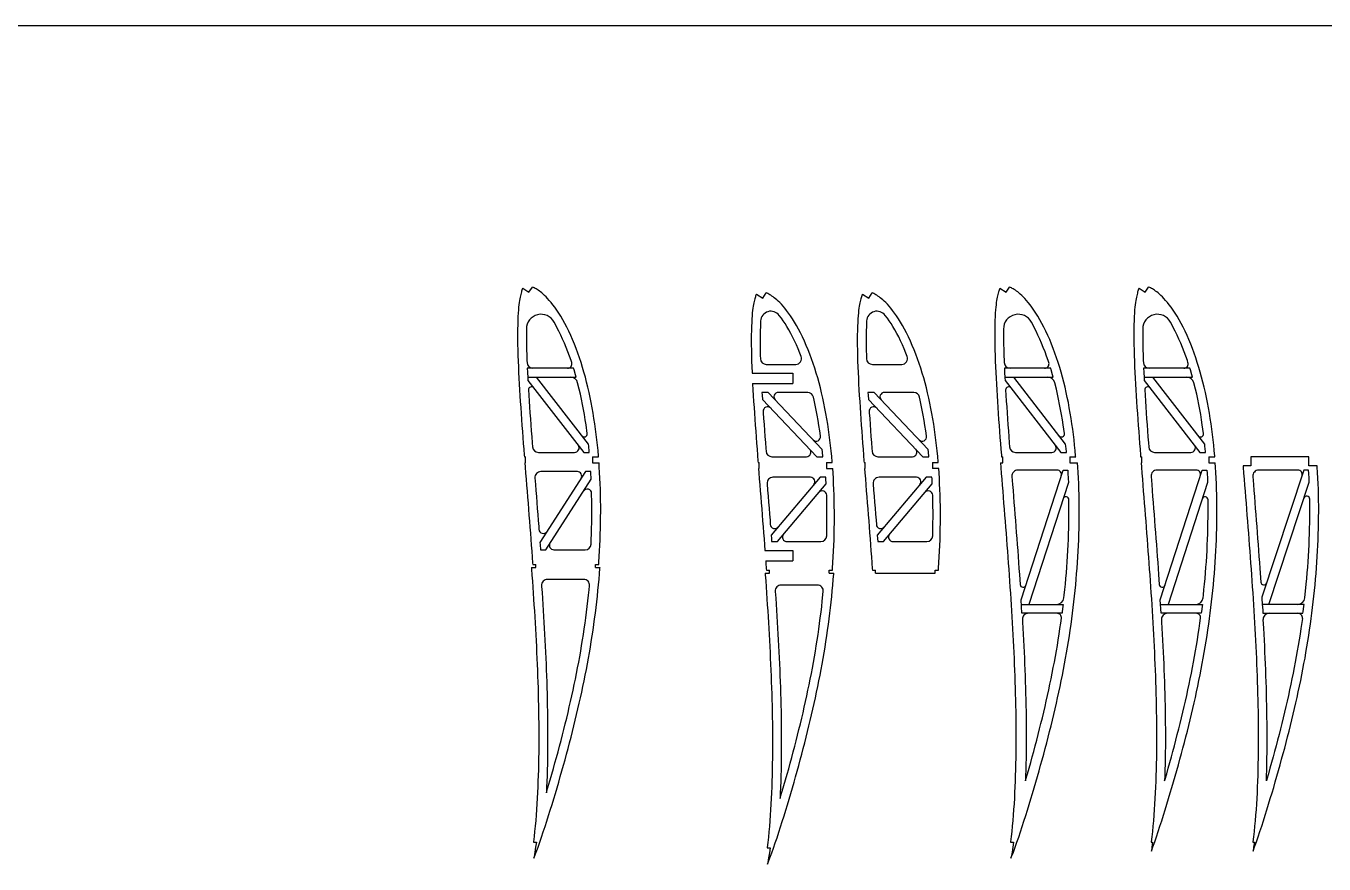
# Model space of a CAD drawing. Header units: millimetres. Extents: x 387 to 11444, y 601 to 6721.
# Drawn here: x 2840 to 3720, y 6153 to 6721 of the extents above; entities that cross this region are included whole.
import ezdxf

# ---------------------------------------------------------------- set-up
doc = ezdxf.new("R2010")
doc.units = ezdxf.units.MM
doc.layers.add('1', color=115, linetype='Continuous', plot=False)
for name, color, linetype in [('2mm轻木', 150, 'Continuous'), ('2mm轻木层板', 2, 'Continuous'), ('3mm轻木', 1, 'Continuous')]:
    doc.layers.add(name, color=color, linetype=linetype)

msp = doc.modelspace()

# ---------------------------------------------------------------- linework, layer by layer
at = {"layer": '1'}
msp.add_line((5017.005, 6720.648), (386.503, 6720.648), dxfattribs=at)
at = {"layer": '2mm轻木'}
for p, q in [((3177.052, 6542.899), (3181.22, 6540.191)), ((3181.22, 6540.191), (3183.53, 6543.748)), ((3335.407, 6539.01), (3339.576, 6536.303)), ((3339.576, 6536.303), (3341.886, 6539.859)), ((3500.356, 6542.899), (3504.525, 6540.191)), ((3504.525, 6540.191), (3506.834, 6543.748)), ((3594.645, 6542.899), (3598.814, 6540.191)), ((3598.814, 6540.191), (3601.123, 6543.748)), ((3332.416, 6485.336), (3359.995, 6485.336)), ((3332.757, 6478.336), (3359.995, 6478.336)), ((3178.089, 6428.725), (3178.902, 6428.725)), ((3178.402, 6424.725), (3178.902, 6424.725)), ((3178.902, 6424.725), (3178.902, 6428.725)), ((3224.377, 6428.725), (3228.377, 6428.725)), ((3224.377, 6428.725), (3224.377, 6424.725)), ((3224.377, 6424.725), (3228.684, 6424.725)), ((3336.444, 6424.836), (3337.258, 6424.836)), ((3337.258, 6420.836), (3337.258, 6424.836)), ((3382.733, 6424.836), (3386.733, 6424.836)), ((3382.733, 6424.836), (3382.733, 6420.836)), ((3500.704, 6424.725), (3502.207, 6424.725)), ((3501.393, 6428.725), (3502.207, 6428.725)), ((3502.207, 6424.725), (3502.207, 6428.725)), ((3547.682, 6428.725), (3551.682, 6428.725)), ((3547.682, 6428.725), (3547.682, 6424.725)), ((3547.682, 6424.725), (3552.991, 6424.725)), ((3595.682, 6428.725), (3596.495, 6428.725)), ((3595.995, 6424.725), (3596.495, 6424.725)), ((3596.495, 6424.725), (3596.495, 6428.725)), ((3641.97, 6428.725), (3645.97, 6428.725)), ((3641.97, 6428.725), (3641.97, 6424.725)), ((3641.97, 6424.725), (3646.278, 6424.725)), ((3709.562, 6428.725), (3670.43, 6428.725)), ((3337.258, 6420.836), (3336.758, 6420.836)), ((3382.733, 6420.836), (3387.04, 6420.836)), ((3671.683, 6415.413), (3672.106, 6410.001)), ((3702.213, 6419.725), (3675.671, 6419.725)), ((3706.37, 6419.725), (3677.816, 6333.712)), ((3709.531, 6419.725), (3706.37, 6419.725)), ((3709.655, 6417.689), (3709.531, 6419.725)), ((3709.844, 6414.001), (3709.655, 6417.689)), ((3709.951, 6411.468), (3709.844, 6414.001)), ((3672.106, 6410.001), (3672.43, 6405.959)), ((3672.43, 6405.959), (3672.754, 6401.893)), ((3682.482, 6328.725), (3709.951, 6411.468)), ((3672.754, 6401.893), (3673.074, 6397.827)), ((3673.074, 6397.827), (3673.394, 6393.753)), ((3710.332, 6395.38), (3710.287, 6400.127)), ((3710.34, 6391.624), (3710.332, 6395.38)), ((3673.394, 6393.753), (3673.718, 6389.681)), ((3673.718, 6389.681), (3674.035, 6385.607)), ((3710.269, 6384.118), (3710.32, 6387.875)), ((3710.32, 6387.875), (3710.34, 6391.624)), ((3674.035, 6385.607), (3674.351, 6381.539)), ((3674.351, 6381.539), (3674.667, 6377.469)), ((3674.667, 6377.469), (3674.976, 6373.402)), ((3710.087, 6376.577), (3710.19, 6380.345)), ((3710.19, 6380.345), (3710.269, 6384.118)), ((3674.976, 6373.402), (3675.288, 6369.343)), ((3675.288, 6369.343), (3675.592, 6365.289)), ((3709.606, 6365.25), (3709.787, 6369.03)), ((3709.787, 6369.03), (3709.953, 6372.819)), ((3709.953, 6372.819), (3710.087, 6376.577)), ((3341.107, 6365.336), (3359.995, 6365.336)), ((3675.592, 6365.289), (3675.893, 6361.248)), ((3675.893, 6361.248), (3676.189, 6357.201)), ((3709.148, 6357.695), (3709.389, 6361.48)), ((3709.389, 6361.48), (3709.606, 6365.25)), ((3182.895, 6353.725), (3185.895, 6353.725)), ((3183.753, 6355.725), (3185.895, 6355.725)), ((3185.895, 6353.725), (3185.895, 6355.725)), ((3226.356, 6355.725), (3228.495, 6355.725)), ((3226.356, 6353.725), (3226.356, 6355.725)), ((3226.356, 6353.725), (3229.356, 6353.725)), ((3341.631, 6358.336), (3359.995, 6358.336)), ((3342.108, 6351.836), (3344.25, 6351.836)), ((3344.25, 6349.836), (3344.25, 6351.836)), ((3384.711, 6351.836), (3386.851, 6351.836)), ((3384.711, 6349.836), (3384.711, 6351.836)), ((3676.189, 6357.201), (3676.482, 6353.15)), ((3676.482, 6353.15), (3677.133, 6343.871)), ((3708.587, 6350.125), (3708.879, 6353.914)), ((3708.879, 6353.914), (3709.148, 6357.695)), ((3341.25, 6349.836), (3344.25, 6349.836)), ((3384.711, 6349.836), (3387.711, 6349.836)), ((3707.017, 6333.241), (3707.923, 6342.556)), ((3707.923, 6342.556), (3708.267, 6346.34)), ((3708.267, 6346.34), (3708.587, 6350.125)), ((3677.816, 6333.712), (3677.873, 6332.848)), ((3677.873, 6332.848), (3678.134, 6328.791)), ((3678.134, 6328.791), (3678.387, 6324.742)), ((3706.443, 6328.725), (3678.138, 6328.725)), ((3678.387, 6324.742), (3678.509, 6322.725)), ((3705.821, 6323.663), (3706.291, 6327.436)), ((3706.291, 6327.436), (3706.443, 6328.725)), ((3678.509, 6322.725), (3705.697, 6322.725)), ((3705.697, 6322.725), (3705.821, 6323.663)), ((3184.212, 6167.725), (3186.23, 6167.725)), ((3507.516, 6167.725), (3509.534, 6167.725)), ((3602.814, 6167.725), (3603.823, 6167.725)), ((3671.749, 6167.725), (3672.757, 6167.725)), ((3342.567, 6163.836), (3344.585, 6163.836))]:
    msp.add_line(p, q, dxfattribs=at)
at = {"layer": '2mm轻木', "linetype": 'Continuous'}
for p, q in [((3670.43, 6422.725), (3665.084, 6422.725)), ((3670.43, 6428.725), (3670.43, 6422.725)), ((3709.562, 6422.725), (3709.562, 6428.725)), ((3715.351, 6422.725), (3709.562, 6422.725))]:
    msp.add_line(p, q, dxfattribs=at)
for points in [[(3177.052, 6542.899), (3176.919, 6542.687), (3176.677, 6542.214), (3176.458, 6541.682), (3176.256, 6541.08), (3176.062, 6540.405), (3175.872, 6539.648), (3175.674, 6538.81), (3175.464, 6537.898), (3175.248, 6536.903), (3175.035, 6535.802), (3174.81, 6534.595), (3174.598, 6533.261), (3174.401, 6531.768), (3174.215, 6530.097), (3174.049, 6528.217), (3173.898, 6526.105), (3173.767, 6523.735), (3173.652, 6521.108), (3173.564, 6518.236), (3173.504, 6515.144), (3173.484, 6511.863), (3173.496, 6508.426), (3173.548, 6504.863), (3173.628, 6501.182), (3173.74, 6497.441), (3173.876, 6493.627), (3174.035, 6489.768), (3174.215, 6485.877), (3174.415, 6481.961), (3174.627, 6478.017), (3174.859, 6474.065), (3175.102, 6470.087), (3175.358, 6466.102), (3175.626, 6462.088), (3175.902, 6458.066), (3176.186, 6454.036), (3176.478, 6449.997), (3176.774, 6445.955), (3177.078, 6441.912), (3177.385, 6437.865), (3177.693, 6433.821), (3178.005, 6429.783), (3178.089, 6428.725)], [(3228.377, 6428.725), (3228.34, 6429.202), (3228.013, 6432.908), (3227.65, 6436.585), (3227.247, 6440.263), (3226.812, 6443.921), (3226.341, 6447.555), (3225.831, 6451.176), (3225.285, 6454.772), (3224.695, 6458.349), (3224.069, 6461.905), (3223.399, 6465.437), (3222.69, 6468.948), (3221.936, 6472.423), (3221.144, 6475.869), (3220.303, 6479.283), (3219.419, 6482.673), (3218.49, 6486.027), (3217.523, 6489.336), (3216.508, 6492.6), (3215.445, 6495.82), (3214.347, 6498.992), (3213.202, 6502.093), (3212.013, 6505.135), (3210.78, 6508.113), (3209.512, 6511.01), (3208.214, 6513.818), (3206.884, 6516.521), (3205.531, 6519.115), (3204.16, 6521.593), (3202.785, 6523.93), (3201.411, 6526.123), (3200.059, 6528.168), (3198.732, 6530.043), (3197.442, 6531.76), (3196.197, 6533.316), (3195.008, 6534.714), (3193.877, 6535.966), (3192.803, 6537.08), (3191.788, 6538.071), (3190.829, 6538.956), (3189.93, 6539.738), (3189.076, 6540.425), (3188.268, 6541.039), (3187.509, 6541.578), (3186.787, 6542.05), (3186.096, 6542.469), (3185.441, 6542.837), (3184.814, 6543.162), (3184.218, 6543.448), (3183.644, 6543.701), (3183.53, 6543.748)], [(3335.407, 6539.01), (3335.275, 6538.799), (3335.033, 6538.325), (3334.813, 6537.794), (3334.611, 6537.191), (3334.418, 6536.517), (3334.227, 6535.76), (3334.03, 6534.921), (3333.82, 6534.01), (3333.603, 6533.015), (3333.39, 6531.914), (3333.165, 6530.706), (3332.954, 6529.372), (3332.757, 6527.88), (3332.571, 6526.209), (3332.405, 6524.329), (3332.254, 6522.217), (3332.123, 6519.847), (3332.007, 6517.219), (3331.92, 6514.347), (3331.86, 6511.256), (3331.84, 6507.975), (3331.852, 6504.537), (3331.904, 6500.974), (3331.984, 6497.294), (3332.095, 6493.553), (3332.231, 6489.739), (3332.391, 6485.88), (3332.416, 6485.336)], [(3386.733, 6424.836), (3386.695, 6425.313), (3386.368, 6429.019), (3386.005, 6432.697), (3385.602, 6436.375), (3385.167, 6440.033), (3384.697, 6443.666), (3384.186, 6447.287), (3383.64, 6450.884), (3383.05, 6454.46), (3382.424, 6458.016), (3381.754, 6461.548), (3381.045, 6465.059), (3380.292, 6468.534), (3379.499, 6471.981), (3378.658, 6475.395), (3377.774, 6478.785), (3376.846, 6482.139), (3375.878, 6485.447), (3374.864, 6488.711), (3373.801, 6491.932), (3372.702, 6495.103), (3371.557, 6498.205), (3370.368, 6501.247), (3369.136, 6504.225), (3367.868, 6507.122), (3366.569, 6509.93), (3365.24, 6512.632), (3363.887, 6515.227), (3362.515, 6517.705), (3361.141, 6520.041), (3359.767, 6522.235), (3358.414, 6524.28), (3357.088, 6526.155), (3355.798, 6527.871), (3354.552, 6529.428), (3353.364, 6530.825), (3352.233, 6532.078), (3351.158, 6533.191), (3350.143, 6534.183), (3349.184, 6535.067), (3348.286, 6535.849), (3347.432, 6536.536), (3346.624, 6537.15), (3345.864, 6537.69), (3345.143, 6538.162), (3344.452, 6538.58), (3343.797, 6538.948), (3343.169, 6539.274), (3342.574, 6539.56), (3342, 6539.812), (3341.886, 6539.859)], [(3500.356, 6542.899), (3500.223, 6542.687), (3499.982, 6542.214), (3499.762, 6541.682), (3499.56, 6541.08), (3499.367, 6540.405), (3499.176, 6539.648), (3498.979, 6538.81), (3498.769, 6537.898), (3498.552, 6536.903), (3498.339, 6535.802), (3498.114, 6534.595), (3497.902, 6533.261), (3497.705, 6531.768), (3497.52, 6530.097), (3497.354, 6528.217), (3497.203, 6526.105), (3497.072, 6523.735), (3496.956, 6521.108), (3496.868, 6518.236), (3496.809, 6515.144), (3496.789, 6511.863), (3496.801, 6508.426), (3496.853, 6504.863), (3496.932, 6501.182), (3497.044, 6497.441), (3497.18, 6493.627), (3497.34, 6489.768), (3497.52, 6485.877), (3497.719, 6481.961), (3497.931, 6478.017), (3498.163, 6474.065), (3498.407, 6470.087), (3498.663, 6466.102), (3498.93, 6462.088), (3499.206, 6458.066), (3499.49, 6454.036), (3499.782, 6449.997), (3500.078, 6445.955), (3500.382, 6441.912), (3500.69, 6437.865), (3500.998, 6433.821), (3501.31, 6429.783), (3501.393, 6428.725)], [(3551.682, 6428.725), (3551.644, 6429.202), (3551.317, 6432.908), (3550.954, 6436.585), (3550.551, 6440.263), (3550.116, 6443.921), (3549.646, 6447.555), (3549.135, 6451.176), (3548.589, 6454.772), (3547.999, 6458.349), (3547.373, 6461.905), (3546.703, 6465.437), (3545.994, 6468.948), (3545.241, 6472.423), (3544.448, 6475.869), (3543.607, 6479.283), (3542.723, 6482.673), (3541.795, 6486.027), (3540.827, 6489.336), (3539.812, 6492.6), (3538.749, 6495.82), (3537.651, 6498.992), (3536.506, 6502.093), (3535.317, 6505.135), (3534.085, 6508.113), (3532.817, 6511.01), (3531.518, 6513.818), (3530.189, 6516.521), (3528.836, 6519.115), (3527.464, 6521.593), (3526.09, 6523.93), (3524.716, 6526.123), (3523.363, 6528.168), (3522.037, 6530.043), (3520.746, 6531.76), (3519.501, 6533.316), (3518.313, 6534.714), (3517.182, 6535.966), (3516.107, 6537.08), (3515.092, 6538.071), (3514.133, 6538.956), (3513.235, 6539.738), (3512.381, 6540.425), (3511.572, 6541.039), (3510.813, 6541.578), (3510.092, 6542.05), (3509.401, 6542.469), (3508.746, 6542.837), (3508.118, 6543.162), (3507.523, 6543.448), (3506.949, 6543.701), (3506.834, 6543.748)], [(3594.645, 6542.899), (3594.512, 6542.687), (3594.27, 6542.214), (3594.051, 6541.682), (3593.849, 6541.08), (3593.655, 6540.405), (3593.465, 6539.648), (3593.267, 6538.81), (3593.057, 6537.898), (3592.841, 6536.903), (3592.628, 6535.802), (3592.403, 6534.595), (3592.191, 6533.261), (3591.994, 6531.768), (3591.809, 6530.097), (3591.642, 6528.217), (3591.492, 6526.105), (3591.36, 6523.735), (3591.245, 6521.108), (3591.157, 6518.236), (3591.097, 6515.144), (3591.078, 6511.863), (3591.089, 6508.426), (3591.141, 6504.863), (3591.221, 6501.182), (3591.333, 6497.441), (3591.469, 6493.627), (3591.629, 6489.768), (3591.808, 6485.877), (3592.008, 6481.961), (3592.22, 6478.017), (3592.452, 6474.065), (3592.696, 6470.087), (3592.951, 6466.102), (3593.219, 6462.088), (3593.495, 6458.066), (3593.779, 6454.036), (3594.071, 6449.997), (3594.367, 6445.955), (3594.671, 6441.912), (3594.979, 6437.865), (3595.287, 6433.821), (3595.598, 6429.783), (3595.682, 6428.725)], [(3645.97, 6428.725), (3645.933, 6429.202), (3645.606, 6432.908), (3645.243, 6436.585), (3644.84, 6440.263), (3644.405, 6443.921), (3643.935, 6447.555), (3643.424, 6451.176), (3642.878, 6454.772), (3642.288, 6458.349), (3641.662, 6461.905), (3640.992, 6465.437), (3640.283, 6468.948), (3639.53, 6472.423), (3638.737, 6475.869), (3637.896, 6479.283), (3637.012, 6482.673), (3636.084, 6486.027), (3635.116, 6489.336), (3634.101, 6492.6), (3633.038, 6495.82), (3631.94, 6498.992), (3630.795, 6502.093), (3629.606, 6505.135), (3628.373, 6508.113), (3627.106, 6511.01), (3625.807, 6513.818), (3624.477, 6516.521), (3623.125, 6519.115), (3621.753, 6521.593), (3620.379, 6523.93), (3619.005, 6526.123), (3617.652, 6528.168), (3616.325, 6530.043), (3615.035, 6531.76), (3613.79, 6533.316), (3612.601, 6534.714), (3611.47, 6535.966), (3610.396, 6537.08), (3609.381, 6538.071), (3608.422, 6538.956), (3607.524, 6539.738), (3606.67, 6540.425), (3605.861, 6541.039), (3605.102, 6541.578), (3604.381, 6542.05), (3603.69, 6542.469), (3603.035, 6542.837), (3602.407, 6543.162), (3601.811, 6543.448), (3601.237, 6543.701), (3601.123, 6543.748)], [(3359.995, 6485.336), (3359.995, 6478.336)], [(3332.757, 6478.336), (3332.77, 6478.073), (3332.982, 6474.128), (3333.214, 6470.176), (3333.458, 6466.199), (3333.714, 6462.214), (3333.982, 6458.2), (3334.257, 6454.178), (3334.541, 6450.147), (3334.833, 6446.108), (3335.129, 6442.066), (3335.433, 6438.023), (3335.741, 6433.976), (3336.049, 6429.933), (3336.361, 6425.894), (3336.444, 6424.836)], [(3178.402, 6424.725), (3178.637, 6421.666), (3178.957, 6417.616), (3179.281, 6413.572), (3179.597, 6409.528), (3179.921, 6405.48), (3180.245, 6401.416), (3180.565, 6397.355), (3180.885, 6393.283), (3181.209, 6389.211), (3181.525, 6385.142), (3181.841, 6381.074), (3182.157, 6377.009), (3182.465, 6372.948), (3182.777, 6368.888), (3183.082, 6364.84), (3183.382, 6360.803), (3183.678, 6356.765), (3183.753, 6355.725)], [(3228.495, 6355.725), (3228.607, 6357.292), (3228.85, 6361.117), (3229.07, 6364.933), (3229.253, 6368.755), (3229.421, 6372.58), (3229.557, 6376.388), (3229.661, 6380.201), (3229.74, 6384.014), (3229.792, 6387.818), (3229.812, 6391.614), (3229.804, 6395.415), (3229.768, 6399.199), (3229.701, 6402.983), (3229.601, 6406.754), (3229.469, 6410.522), (3229.309, 6414.282), (3229.118, 6418.025), (3228.89, 6421.764), (3228.684, 6424.725)], [(3500.704, 6424.725), (3500.945, 6421.589), (3501.265, 6417.537), (3501.589, 6413.493), (3501.905, 6409.449), (3502.229, 6405.401), (3502.553, 6401.337), (3502.873, 6397.277), (3503.193, 6393.205), (3503.517, 6389.133), (3503.833, 6385.065), (3504.149, 6380.997), (3504.465, 6376.933), (3504.773, 6372.873), (3505.085, 6368.813), (3505.389, 6364.765), (3505.689, 6360.729), (3505.985, 6356.693), (3506.277, 6352.653), (3506.561, 6348.601), (3506.845, 6344.545), (3507.125, 6340.489), (3507.397, 6336.441), (3507.665, 6332.393), (3507.925, 6328.349), (3508.177, 6324.313), (3508.421, 6320.277), (3508.657, 6316.245), (3508.885, 6312.221), (3509.105, 6308.193), (3509.317, 6304.165), (3509.521, 6300.141), (3509.717, 6296.121), (3509.901, 6292.113), (3510.073, 6288.101), (3510.237, 6284.093), (3510.389, 6280.097), (3510.521, 6276.105), (3510.649, 6272.105), (3510.765, 6268.117), (3510.865, 6264.133), (3510.949, 6260.149), (3511.025, 6256.173), (3511.085, 6252.205), (3511.129, 6248.237), (3511.157, 6244.273), (3511.173, 6240.317), (3511.169, 6236.373), (3511.149, 6232.429), (3511.113, 6228.493), (3511.057, 6224.569), (3510.985, 6220.645), (3510.893, 6216.737), (3510.781, 6212.837), (3510.645, 6208.949), (3510.489, 6205.069), (3510.317, 6201.209), (3510.117, 6197.365), (3509.893, 6193.549), (3509.641, 6189.753), (3509.365, 6185.981), (3509.069, 6182.253), (3508.737, 6178.581), (3508.373, 6174.961), (3507.977, 6171.409), (3507.545, 6167.933), (3507.516, 6167.725)], [(3507.815, 6156.723), (3508.273, 6157.857), (3509.473, 6160.961), (3510.665, 6164.205), (3511.861, 6167.561), (3513.049, 6171.025), (3514.245, 6174.589), (3515.437, 6178.221), (3516.629, 6181.905), (3517.813, 6185.621), (3518.985, 6189.369), (3520.149, 6193.133), (3521.305, 6196.917), (3522.445, 6200.701), (3523.569, 6204.493), (3524.681, 6208.285), (3525.777, 6212.089), (3526.861, 6215.901), (3527.929, 6219.713), (3528.985, 6223.533), (3530.025, 6227.353), (3531.049, 6231.173), (3532.057, 6234.993), (3533.045, 6238.809), (3534.017, 6242.629), (3534.969, 6246.449), (3535.901, 6250.261), (3536.817, 6254.085), (3537.713, 6257.909), (3538.593, 6261.725), (3539.449, 6265.545), (3540.285, 6269.365), (3541.101, 6273.177), (3541.889, 6276.985), (3542.657, 6280.801), (3543.405, 6284.613), (3544.129, 6288.421), (3544.825, 6292.229), (3545.501, 6296.041), (3546.149, 6299.857), (3546.777, 6303.677), (3547.381, 6307.489), (3547.957, 6311.305), (3548.509, 6315.125), (3549.037, 6318.949), (3549.541, 6322.773), (3550.017, 6326.593), (3550.469, 6330.417), (3550.897, 6334.249), (3551.297, 6338.073), (3551.669, 6341.901), (3552.017, 6345.729), (3552.341, 6349.561), (3552.637, 6353.397), (3552.909, 6357.225), (3553.153, 6361.057), (3553.373, 6364.881), (3553.557, 6368.709), (3553.725, 6372.541), (3553.861, 6376.357), (3553.965, 6380.177), (3554.045, 6383.997), (3554.097, 6387.809), (3554.117, 6391.613), (3554.109, 6395.421), (3554.073, 6399.213), (3554.005, 6403.005), (3553.905, 6406.785), (3553.773, 6410.561), (3553.613, 6414.329), (3553.421, 6418.081), (3553.193, 6421.829), (3552.991, 6424.725)], [(3595.995, 6424.725), (3596.23, 6421.666), (3596.55, 6417.616), (3596.874, 6413.572), (3597.19, 6409.528), (3597.514, 6405.48), (3597.838, 6401.416), (3598.158, 6397.355), (3598.478, 6393.283), (3598.802, 6389.211), (3599.119, 6385.142), (3599.435, 6381.074), (3599.751, 6377.009), (3600.059, 6372.948), (3600.371, 6368.888), (3600.675, 6364.84), (3600.975, 6360.803), (3601.271, 6356.765), (3601.563, 6352.724), (3601.847, 6348.671), (3602.131, 6344.615), (3602.411, 6340.557), (3602.683, 6336.508), (3602.951, 6332.458), (3603.212, 6328.412), (3603.464, 6324.374), (3603.708, 6320.336), (3603.944, 6316.302), (3604.172, 6312.276), (3604.392, 6308.246), (3604.604, 6304.216), (3604.808, 6300.19), (3605.004, 6296.168), (3605.189, 6292.157), (3605.361, 6288.143), (3605.525, 6284.132), (3605.677, 6280.132), (3605.809, 6276.137), (3605.937, 6272.135), (3606.053, 6268.144), (3606.153, 6264.156), (3606.237, 6260.169), (3606.313, 6256.19), (3606.373, 6252.218), (3606.417, 6248.246), (3606.445, 6244.278), (3606.462, 6240.318), (3606.458, 6236.37), (3606.437, 6232.422), (3606.401, 6228.481), (3606.345, 6224.552), (3606.273, 6220.624), (3606.181, 6216.711), (3606.069, 6212.805), (3605.933, 6208.911), (3605.777, 6205.026), (3605.604, 6201.16), (3605.404, 6197.309), (3605.18, 6193.486), (3604.927, 6189.683), (3604.651, 6185.905), (3604.354, 6182.168), (3604.021, 6178.486), (3603.656, 6174.855), (3603.259, 6171.292), (3602.825, 6167.803), (3602.814, 6167.725)], [(3602.945, 6161.638), (3604.013, 6164.545), (3605.206, 6167.891), (3606.391, 6171.346), (3607.584, 6174.904), (3608.775, 6178.531), (3609.965, 6182.21), (3611.148, 6185.922), (3612.319, 6189.666), (3613.482, 6193.427), (3614.637, 6197.207), (3615.775, 6200.987), (3616.898, 6204.776), (3618.009, 6208.564), (3619.104, 6212.364), (3620.187, 6216.172), (3621.254, 6219.981), (3622.309, 6223.797), (3623.348, 6227.614), (3624.371, 6231.43), (3625.378, 6235.246), (3626.365, 6239.057), (3627.336, 6242.873), (3628.287, 6246.688), (3629.218, 6250.496), (3630.132, 6254.315), (3631.027, 6258.135), (3631.906, 6261.946), (3632.761, 6265.761), (3633.596, 6269.576), (3634.411, 6273.383), (3635.198, 6277.185), (3635.965, 6280.996), (3636.712, 6284.802), (3637.434, 6288.604), (3638.129, 6292.406), (3638.804, 6296.212), (3639.451, 6300.022), (3640.078, 6303.836), (3640.681, 6307.642), (3641.256, 6311.451), (3641.807, 6315.265), (3642.334, 6319.082), (3642.838, 6322.9), (3643.313, 6326.713), (3643.764, 6330.531), (3644.191, 6334.356), (3644.591, 6338.173), (3644.962, 6341.994), (3645.309, 6345.816), (3645.633, 6349.641), (3645.928, 6353.471), (3646.2, 6357.292), (3646.443, 6361.117), (3646.663, 6364.933), (3646.847, 6368.755), (3647.014, 6372.58), (3647.15, 6376.388), (3647.254, 6380.201), (3647.334, 6384.014), (3647.386, 6387.818), (3647.406, 6391.614), (3647.398, 6395.415), (3647.362, 6399.199), (3647.294, 6402.983), (3647.194, 6406.754), (3647.062, 6410.522), (3646.903, 6414.282), (3646.711, 6418.025), (3646.484, 6421.764), (3646.278, 6424.725)], [(3665.084, 6422.725), (3665.165, 6421.666), (3665.485, 6417.616), (3665.809, 6413.572), (3666.125, 6409.528), (3666.449, 6405.48), (3666.773, 6401.416), (3667.093, 6397.355), (3667.413, 6393.283), (3667.737, 6389.211), (3668.053, 6385.142), (3668.369, 6381.074), (3668.685, 6377.009), (3668.993, 6372.948), (3669.305, 6368.888), (3669.609, 6364.84), (3669.909, 6360.803), (3670.205, 6356.765), (3670.497, 6352.724), (3670.781, 6348.671), (3671.065, 6344.615), (3671.346, 6340.557), (3671.618, 6336.508), (3671.886, 6332.458), (3672.146, 6328.412), (3672.398, 6324.374), (3672.642, 6320.336), (3672.878, 6316.302), (3673.106, 6312.276), (3673.326, 6308.246), (3673.539, 6304.216), (3673.743, 6300.19), (3673.939, 6296.168), (3674.123, 6292.157), (3674.295, 6288.143), (3674.459, 6284.132), (3674.611, 6280.132), (3674.743, 6276.137), (3674.871, 6272.135), (3674.988, 6268.144), (3675.088, 6264.156), (3675.172, 6260.169), (3675.248, 6256.19), (3675.308, 6252.218), (3675.352, 6248.246), (3675.38, 6244.278), (3675.396, 6240.318), (3675.392, 6236.37), (3675.372, 6232.422), (3675.336, 6228.481), (3675.28, 6224.552), (3675.208, 6220.624), (3675.116, 6216.711), (3675.003, 6212.805), (3674.867, 6208.911), (3674.711, 6205.026), (3674.539, 6201.16), (3674.338, 6197.309), (3674.114, 6193.486), (3673.862, 6189.683), (3673.585, 6185.905), (3673.288, 6182.168), (3672.955, 6178.486), (3672.59, 6174.855), (3672.193, 6171.292), (3671.759, 6167.803), (3671.749, 6167.725)], [(3671.879, 6161.638), (3672.948, 6164.545), (3674.14, 6167.891), (3675.325, 6171.346), (3676.519, 6174.904), (3677.709, 6178.531), (3678.9, 6182.21), (3680.082, 6185.922), (3681.253, 6189.666), (3682.416, 6193.427), (3683.571, 6197.207), (3684.71, 6200.987), (3685.833, 6204.776), (3686.944, 6208.564), (3688.039, 6212.364), (3689.122, 6216.172), (3690.189, 6219.981), (3691.244, 6223.797), (3692.283, 6227.614), (3693.306, 6231.43), (3694.312, 6235.246), (3695.299, 6239.057), (3696.27, 6242.873), (3697.221, 6246.688), (3698.152, 6250.496), (3699.067, 6254.315), (3699.962, 6258.135), (3700.841, 6261.946), (3701.696, 6265.761), (3702.531, 6269.576), (3703.345, 6273.383), (3704.132, 6277.185), (3704.899, 6280.996), (3705.646, 6284.802), (3706.369, 6288.604), (3707.064, 6292.406), (3707.739, 6296.212), (3708.386, 6300.022), (3709.013, 6303.836), (3709.616, 6307.642), (3710.191, 6311.451), (3710.742, 6315.265), (3711.269, 6319.082), (3711.772, 6322.9), (3712.247, 6326.713), (3712.698, 6330.531), (3713.126, 6334.356), (3713.525, 6338.173), (3713.896, 6341.994), (3714.244, 6345.816), (3714.567, 6349.641), (3714.863, 6353.471), (3715.134, 6357.292), (3715.378, 6361.117), (3715.597, 6364.933), (3715.781, 6368.755), (3715.949, 6372.58), (3716.084, 6376.388), (3716.188, 6380.201), (3716.268, 6384.014), (3716.32, 6387.818), (3716.34, 6391.614), (3716.332, 6395.415), (3716.296, 6399.199), (3716.228, 6402.983), (3716.128, 6406.754), (3715.997, 6410.522), (3715.837, 6414.282), (3715.645, 6418.025), (3715.418, 6421.764), (3715.351, 6422.725)], [(3336.758, 6420.836), (3336.993, 6417.778), (3337.313, 6413.728), (3337.637, 6409.683), (3337.953, 6405.639), (3338.277, 6401.592), (3338.601, 6397.528), (3338.921, 6393.467), (3339.241, 6389.395), (3339.565, 6385.323), (3339.881, 6381.254), (3340.197, 6377.186), (3340.513, 6373.121), (3340.821, 6369.06), (3341.107, 6365.336)], [(3372.031, 6414.836), (3346.574, 6414.836)], [(3386.851, 6351.836), (3386.962, 6353.403), (3387.206, 6357.229), (3387.425, 6361.045), (3387.609, 6364.866), (3387.777, 6368.692), (3387.912, 6372.5), (3388.016, 6376.312), (3388.096, 6380.126), (3388.148, 6383.93), (3388.168, 6387.726), (3388.16, 6391.526), (3388.124, 6395.311), (3388.056, 6399.094), (3387.956, 6402.866), (3387.825, 6406.634), (3387.665, 6410.393), (3387.473, 6414.136), (3387.246, 6417.875), (3387.04, 6420.836)], [(3514.911, 6328.791), (3514.915, 6328.725), (3543.22, 6328.725), (3543.068, 6327.436), (3542.598, 6323.663), (3542.474, 6322.725), (3515.301, 6322.725), (3514.717, 6331.798), (3543.155, 6419.725), (3546.308, 6419.725), (3546.432, 6417.689), (3546.62, 6414.001), (3546.735, 6411.297), (3520.03, 6328.725)], [(3609.2, 6328.791), (3609.204, 6328.725), (3637.509, 6328.725), (3637.356, 6327.436), (3636.886, 6323.663), (3636.763, 6322.725), (3609.59, 6322.725), (3609.006, 6331.798), (3637.444, 6419.725), (3640.597, 6419.725), (3640.72, 6417.689), (3640.909, 6414.001), (3641.024, 6411.297), (3614.318, 6328.725)], [(3356.053, 6371.336), (3378.994, 6371.336)], [(3359.995, 6365.336), (3359.995, 6358.336)], [(3182.895, 6353.725), (3182.972, 6352.653), (3183.256, 6348.601), (3183.54, 6344.545), (3183.82, 6340.489), (3184.092, 6336.441), (3184.36, 6332.393), (3184.62, 6328.349), (3184.872, 6324.313), (3185.116, 6320.277), (3185.352, 6316.245), (3185.58, 6312.221), (3185.8, 6308.193), (3186.012, 6304.165), (3186.216, 6300.141), (3186.412, 6296.121), (3186.596, 6292.113), (3186.768, 6288.101), (3186.932, 6284.093), (3187.084, 6280.097), (3187.216, 6276.105), (3187.344, 6272.105), (3187.46, 6268.117), (3187.56, 6264.133), (3187.644, 6260.149), (3187.72, 6256.173), (3187.78, 6252.205), (3187.824, 6248.237), (3187.852, 6244.273), (3187.868, 6240.317), (3187.864, 6236.373), (3187.844, 6232.429), (3187.808, 6228.493), (3187.752, 6224.569), (3187.68, 6220.645), (3187.588, 6216.737), (3187.476, 6212.837), (3187.34, 6208.949), (3187.184, 6205.069), (3187.012, 6201.209), (3186.812, 6197.365), (3186.588, 6193.549), (3186.336, 6189.753), (3186.06, 6185.981), (3185.764, 6182.253), (3185.432, 6178.581), (3185.068, 6174.961), (3184.672, 6171.409), (3184.24, 6167.933), (3184.212, 6167.725)], [(3184.51, 6156.723), (3184.968, 6157.857), (3186.168, 6160.961), (3187.36, 6164.205), (3188.556, 6167.561), (3189.744, 6171.025), (3190.94, 6174.589), (3192.132, 6178.221), (3193.324, 6181.905), (3194.508, 6185.621), (3195.68, 6189.369), (3196.844, 6193.133), (3198, 6196.917), (3199.14, 6200.701), (3200.264, 6204.493), (3201.376, 6208.285), (3202.472, 6212.089), (3203.556, 6215.901), (3204.624, 6219.713), (3205.68, 6223.533), (3206.72, 6227.353), (3207.744, 6231.173), (3208.752, 6234.993), (3209.74, 6238.809), (3210.712, 6242.629), (3211.664, 6246.449), (3212.596, 6250.261), (3213.512, 6254.085), (3214.408, 6257.909), (3215.288, 6261.725), (3216.144, 6265.545), (3216.98, 6269.365), (3217.796, 6273.177), (3218.584, 6276.985), (3219.352, 6280.801), (3220.1, 6284.613), (3220.824, 6288.421), (3221.52, 6292.229), (3222.196, 6296.041), (3222.844, 6299.857), (3223.472, 6303.677), (3224.076, 6307.489), (3224.652, 6311.305), (3225.204, 6315.125), (3225.732, 6318.949), (3226.236, 6322.773), (3226.712, 6326.593), (3227.164, 6330.417), (3227.592, 6334.249), (3227.992, 6338.073), (3228.364, 6341.901), (3228.712, 6345.729), (3229.036, 6349.561), (3229.332, 6353.397), (3229.356, 6353.725)], [(3341.631, 6358.336), (3341.737, 6356.914), (3342.033, 6352.877), (3342.108, 6351.836)], [(3341.25, 6349.836), (3341.328, 6348.764), (3341.612, 6344.712), (3341.896, 6340.656), (3342.176, 6336.6), (3342.448, 6332.552), (3342.716, 6328.504), (3342.976, 6324.46), (3343.228, 6320.424), (3343.472, 6316.388), (3343.708, 6312.356), (3343.936, 6308.332), (3344.156, 6304.304), (3344.368, 6300.276), (3344.572, 6296.252), (3344.768, 6292.232), (3344.952, 6288.224), (3345.124, 6284.212), (3345.288, 6280.204), (3345.44, 6276.208), (3345.572, 6272.216), (3345.7, 6268.216), (3345.816, 6264.228), (3345.916, 6260.244), (3346, 6256.26), (3346.076, 6252.284), (3346.136, 6248.316), (3346.18, 6244.348), (3346.208, 6240.384), (3346.224, 6236.428), (3346.22, 6232.484), (3346.2, 6228.54), (3346.164, 6224.604), (3346.108, 6220.68), (3346.036, 6216.756), (3345.944, 6212.848), (3345.832, 6208.948), (3345.696, 6205.06), (3345.54, 6201.18), (3345.368, 6197.32), (3345.168, 6193.476), (3344.944, 6189.66), (3344.692, 6185.864), (3344.416, 6182.092), (3344.12, 6178.364), (3343.788, 6174.692), (3343.424, 6171.072), (3343.028, 6167.52), (3342.596, 6164.044), (3342.567, 6163.836)], [(3342.866, 6152.835), (3343.324, 6153.968), (3344.524, 6157.072), (3345.716, 6160.316), (3346.912, 6163.672), (3348.1, 6167.136), (3349.296, 6170.7), (3350.488, 6174.332), (3351.68, 6178.016), (3352.864, 6181.732), (3354.036, 6185.48), (3355.2, 6189.244), (3356.356, 6193.028), (3357.496, 6196.812), (3358.62, 6200.604), (3359.732, 6204.396), (3360.828, 6208.2), (3361.912, 6212.012), (3362.98, 6215.824), (3364.036, 6219.644), (3365.076, 6223.464), (3366.1, 6227.284), (3367.108, 6231.104), (3368.096, 6234.92), (3369.068, 6238.74), (3370.02, 6242.56), (3370.952, 6246.372), (3371.868, 6250.196), (3372.764, 6254.02), (3373.644, 6257.836), (3374.5, 6261.656), (3375.336, 6265.476), (3376.152, 6269.288), (3376.94, 6273.096), (3377.708, 6276.912), (3378.456, 6280.724), (3379.18, 6284.532), (3379.876, 6288.34), (3380.552, 6292.152), (3381.2, 6295.968), (3381.828, 6299.788), (3382.432, 6303.6), (3383.008, 6307.416), (3383.56, 6311.236), (3384.088, 6315.06), (3384.592, 6318.884), (3385.068, 6322.704), (3385.52, 6326.528), (3385.948, 6330.36), (3386.348, 6334.184), (3386.72, 6338.012), (3387.068, 6341.84), (3387.392, 6345.672), (3387.688, 6349.508), (3387.711, 6349.836)], [(3186.23, 6167.725), (3186.223, 6167.672), (3185.752, 6164.261), (3185.247, 6160.951), (3184.705, 6157.761), (3184.51, 6156.723)], [(3509.534, 6167.725), (3509.528, 6167.672), (3509.056, 6164.261), (3508.551, 6160.951), (3508.01, 6157.761), (3507.815, 6156.723)], [(3603.823, 6167.725), (3603.817, 6167.672), (3603.345, 6164.261), (3602.945, 6161.638)], [(3672.757, 6167.725), (3672.751, 6167.672), (3672.279, 6164.261), (3671.879, 6161.638)], [(3344.585, 6163.836), (3344.579, 6163.784), (3344.107, 6160.373), (3343.602, 6157.062), (3343.061, 6153.872), (3342.866, 6152.835)]]:
    msp.add_lwpolyline(points, dxfattribs=at)
for points in [[(3342.046, 6491.336), (3361.942, 6491.336, 0.5280659), (3365.667, 6496.792), (3364.801, 6499.007), (3363.615, 6501.874), (3362.396, 6504.66), (3361.154, 6507.346), (3359.887, 6509.921), (3358.601, 6512.386), (3357.304, 6514.73), (3356.012, 6516.927), (3354.722, 6518.987), (3353.462, 6520.891), (3352.24, 6522.619), (3350.767, 6524.578, 0.6995429), (3338.182, 6520.759), (3338.115, 6519.549), (3338.003, 6516.996), (3337.918, 6514.198), (3337.859, 6511.179), (3337.84, 6507.967), (3337.852, 6504.591), (3337.903, 6501.083), (3337.982, 6497.449), (3338.048, 6495.217, 0.4054906), (3342.046, 6491.336)], [(3207.319, 6488.725, 0.5109817), (3210.168, 6492.665), (3209.761, 6493.898), (3208.697, 6496.971), (3207.593, 6499.962), (3206.446, 6502.896), (3205.259, 6505.763), (3204.041, 6508.548), (3202.798, 6511.234), (3201.531, 6513.809), (3198.34, 6519.931, 0.7859448), (3179.473, 6515.273), (3179.496, 6508.48), (3179.547, 6504.972), (3179.626, 6501.337), (3179.737, 6497.638), (3179.871, 6493.858), (3179.925, 6492.559, 0.4021437), (3183.922, 6488.725)], [(3530.624, 6488.725, 0.5109817), (3533.472, 6492.665), (3533.065, 6493.898), (3532.001, 6496.971), (3530.897, 6499.962), (3529.75, 6502.896), (3528.564, 6505.763), (3527.345, 6508.548), (3526.103, 6511.234), (3524.836, 6513.809), (3521.644, 6519.931, 0.7859448), (3502.777, 6515.273), (3502.801, 6508.48), (3502.852, 6504.972), (3502.93, 6501.337), (3503.041, 6497.638), (3503.176, 6493.858), (3503.229, 6492.559, 0.4021437), (3507.226, 6488.725)], [(3624.912, 6488.725, 0.5109817), (3627.761, 6492.665), (3627.354, 6493.898), (3626.29, 6496.971), (3625.186, 6499.962), (3624.039, 6502.896), (3622.852, 6505.763), (3621.634, 6508.548), (3620.391, 6511.234), (3619.125, 6513.809), (3615.933, 6519.931, 0.7859448), (3597.066, 6515.273), (3597.089, 6508.48), (3597.14, 6504.972), (3597.219, 6501.337), (3597.33, 6497.638), (3597.464, 6493.858), (3597.518, 6492.559, 0.4021437), (3601.515, 6488.725)], [(3378.765, 6442.756), (3378.751, 6442.862), (3378.25, 6446.418), (3377.714, 6449.945), (3377.135, 6453.452), (3376.522, 6456.937), (3375.866, 6460.395), (3375.172, 6463.83), (3374.436, 6467.226), (3373.974, 6469.233, 0.3494315), (3370.076, 6472.336), (3350.213, 6472.336)], [(3339.908, 6459.496), (3339.968, 6458.605), (3340.243, 6454.594), (3340.526, 6450.574), (3340.818, 6446.541), (3341.113, 6442.51), (3341.416, 6438.473), (3341.724, 6434.431), (3341.868, 6432.532, 0.3921204), (3345.857, 6428.836), (3369.242, 6428.836)], [(3214.007, 6418.725), (3189.222, 6418.725, 0.4372428), (3185.234, 6414.413), (3185.579, 6410.001), (3185.902, 6405.959), (3186.226, 6401.893), (3186.547, 6397.827), (3186.867, 6393.753), (3187.191, 6389.681), (3187.507, 6385.607), (3187.823, 6381.539), (3187.974, 6379.606)], [(3346.574, 6414.836, 0.4372428), (3342.586, 6410.525), (3342.937, 6406.033), (3343.261, 6401.991), (3343.585, 6397.925), (3343.905, 6393.86), (3344.225, 6389.786), (3344.549, 6385.715), (3344.769, 6382.882)], [(3198.089, 6365.725), (3219.286, 6365.725, 0.4014384), (3223.282, 6369.55), (3223.426, 6372.819), (3223.56, 6376.577), (3223.662, 6380.345), (3223.741, 6384.118), (3223.793, 6387.875), (3223.812, 6391.624), (3223.804, 6395.38), (3223.769, 6399.117), (3223.702, 6402.849), (3223.672, 6403.976)], [(3378.994, 6371.336, 0.4080938), (3382.993, 6375.253), (3383.097, 6380.212), (3383.148, 6383.977), (3383.168, 6387.734), (3383.16, 6391.497), (3383.124, 6395.242), (3383.057, 6398.983), (3382.959, 6402.712), (3382.957, 6402.751)], [(3222.281, 6341.338, 0.4428806), (3218.3, 6345.725), (3193.759, 6345.725, 0.4345483), (3189.768, 6341.449), (3189.806, 6340.896), (3190.079, 6336.843), (3190.348, 6332.783), (3190.608, 6328.728), (3190.861, 6324.681), (3191.106, 6320.633), (3191.342, 6316.59), (3191.571, 6312.554), (3191.792, 6308.514), (3192.004, 6304.474), (3192.209, 6300.439), (3192.406, 6296.404), (3192.59, 6292.379), (3192.763, 6288.352), (3192.928, 6284.329), (3193.081, 6280.31), (3193.213, 6276.3), (3193.342, 6272.288), (3193.458, 6268.279), (3193.559, 6264.271), (3193.643, 6260.269), (3193.719, 6256.275), (3193.78, 6252.283), (3193.824, 6248.291), (3193.852, 6244.306), (3193.868, 6240.326), (3193.864, 6236.354), (3193.844, 6232.386), (3193.808, 6228.422), (3193.752, 6224.471), (3193.679, 6220.519), (3193.586, 6216.58), (3193.473, 6212.646), (3193.336, 6208.723), (3193.179, 6204.815), (3193.017, 6201.175), (3193.392, 6202.419), (3194.509, 6206.189), (3195.615, 6209.959), (3196.704, 6213.74), (3197.782, 6217.531), (3198.844, 6221.321), (3199.894, 6225.12), (3200.928, 6228.918), (3201.946, 6232.715), (3202.947, 6236.51), (3203.929, 6240.3), (3204.894, 6244.094), (3205.839, 6247.887), (3206.765, 6251.672), (3207.674, 6255.468), (3208.564, 6259.267), (3209.438, 6263.055), (3210.286, 6266.842), (3211.116, 6270.634), (3211.925, 6274.413), (3212.706, 6278.185), (3213.467, 6281.97), (3214.209, 6285.751), (3214.926, 6289.52), (3215.615, 6293.292), (3216.285, 6297.067), (3216.926, 6300.846), (3217.549, 6304.633), (3218.147, 6308.406), (3218.717, 6312.182), (3219.263, 6315.964), (3219.786, 6319.751), (3220.285, 6323.536), (3220.756, 6327.316), (3221.204, 6331.102), (3221.627, 6334.894), (3222.023, 6338.675), (3222.281, 6341.338)], [(3380.654, 6337.42, 0.44508), (3376.675, 6341.836), (3352.115, 6341.836), (3352.115, 6341.836, 0.4340039), (3348.124, 6337.568), (3348.434, 6332.955), (3348.703, 6328.895), (3348.964, 6324.84), (3349.217, 6320.792), (3349.461, 6316.745), (3349.698, 6312.701), (3349.927, 6308.666), (3350.147, 6304.626), (3350.36, 6300.586), (3350.564, 6296.55), (3350.761, 6292.516), (3350.946, 6288.49), (3351.119, 6284.463), (3351.283, 6280.441), (3351.436, 6276.421), (3351.569, 6272.411), (3351.697, 6268.399), (3351.814, 6264.391), (3351.914, 6260.383), (3351.999, 6256.381), (3352.075, 6252.387), (3352.135, 6248.395), (3352.18, 6244.403), (3352.208, 6240.418), (3352.224, 6236.437), (3352.22, 6232.466), (3352.2, 6228.498), (3352.163, 6224.534), (3352.107, 6220.582), (3352.035, 6216.631), (3351.942, 6212.692), (3351.829, 6208.757), (3351.692, 6204.835), (3351.534, 6200.926), (3351.372, 6197.286), (3351.747, 6198.53), (3352.865, 6202.301), (3353.97, 6206.071), (3355.059, 6209.851), (3356.137, 6213.642), (3357.2, 6217.433), (3358.25, 6221.232), (3359.283, 6225.029), (3360.301, 6228.826), (3361.303, 6232.622), (3362.284, 6236.412), (3363.249, 6240.205), (3364.195, 6243.998), (3365.12, 6247.784), (3366.029, 6251.58), (3366.92, 6255.379), (3367.793, 6259.166), (3368.642, 6262.954), (3369.472, 6266.746), (3370.28, 6270.524), (3371.061, 6274.296), (3371.823, 6278.082), (3372.565, 6281.862), (3373.281, 6285.632), (3373.971, 6289.403), (3374.64, 6293.178), (3375.282, 6296.957), (3375.904, 6300.744), (3376.502, 6304.518), (3377.072, 6308.293), (3377.619, 6312.076), (3378.142, 6315.863), (3378.641, 6319.647), (3379.112, 6323.427), (3379.559, 6327.213), (3379.983, 6331.005), (3380.654, 6337.42)]]:
    msp.add_lwpolyline(points, format="xyb", dxfattribs=at)
at = {"layer": '2mm轻木'}
for points in [[(3180.384, 6482.725), (3213.179, 6482.725), (3212.719, 6484.385), (3211.778, 6487.603), (3211.43, 6488.725), (3180.09, 6488.725), (3180.208, 6486.169), (3180.407, 6482.275), (3180.503, 6480.477), (3218.298, 6431.725), (3222.094, 6431.725), (3222.039, 6432.349), (3221.682, 6435.964), (3221.53, 6437.348), (3186.352, 6482.725)], [(3503.688, 6482.725), (3536.483, 6482.725), (3536.024, 6484.385), (3535.083, 6487.603), (3534.734, 6488.725), (3503.394, 6488.725), (3503.512, 6486.169), (3503.711, 6482.275), (3503.808, 6480.477), (3541.602, 6431.725), (3545.398, 6431.725), (3545.343, 6432.349), (3544.986, 6435.964), (3544.835, 6437.348), (3509.657, 6482.725)], [(3597.977, 6482.725), (3630.772, 6482.725), (3630.313, 6484.385), (3629.372, 6487.603), (3629.023, 6488.725), (3597.683, 6488.725), (3597.801, 6486.169), (3598, 6482.275), (3598.096, 6480.477), (3635.891, 6431.725), (3639.687, 6431.725), (3639.632, 6432.349), (3639.275, 6435.964), (3639.123, 6437.348), (3603.946, 6482.725)], [(3690.452, 6244.338), (3689.488, 6240.549), (3688.507, 6236.763), (3687.507, 6232.972), (3686.49, 6229.178), (3685.457, 6225.385), (3684.408, 6221.59), (3683.347, 6217.802), (3682.27, 6214.015), (3681.182, 6210.239), (3680.881, 6209.213), (3681, 6212.614), (3681.114, 6216.554), (3681.206, 6220.498), (3681.279, 6224.455), (3681.335, 6228.411), (3681.372, 6232.379), (3681.392, 6236.351), (3681.396, 6240.327), (3681.38, 6244.312), (3681.352, 6248.3), (3681.307, 6252.296), (3681.247, 6256.293), (3681.171, 6260.289), (3681.086, 6264.294), (3680.985, 6268.306), (3680.869, 6272.318), (3680.74, 6276.332), (3680.608, 6280.345), (3680.454, 6284.369), (3680.29, 6288.394), (3680.117, 6292.423), (3679.932, 6296.452), (3679.735, 6300.488), (3679.531, 6304.526), (3679.318, 6308.568), (3679.097, 6312.61), (3678.763, 6318.498)], [(3705.262, 6319.296), (3704.255, 6312.328), (3703.686, 6308.559), (3703.089, 6304.792), (3702.468, 6301.01), (3701.827, 6297.238), (3701.159, 6293.469), (3700.47, 6289.704), (3699.755, 6285.94), (3699.014, 6282.165), (3698.253, 6278.385), (3697.474, 6274.619), (3696.666, 6270.846), (3695.838, 6267.058), (3694.99, 6263.277), (3694.118, 6259.494), (3693.228, 6255.699), (3692.32, 6251.907), (3691.396, 6248.126), (3690.452, 6244.338)]]:
    msp.add_lwpolyline(points, dxfattribs=at)
for points in [[(3217.151, 6442.996, 0.7689905), (3220.713, 6444.501), (3219.894, 6450.307), (3219.358, 6453.833), (3218.78, 6457.34), (3218.166, 6460.826), (3217.511, 6464.283), (3216.817, 6467.718), (3216.081, 6471.115), (3215.307, 6474.479), (3214.213, 6478.92, 0.3451499), (3209.358, 6482.725)], [(3540.456, 6442.996, 0.7689905), (3544.017, 6444.501), (3543.198, 6450.307), (3542.663, 6453.833), (3542.084, 6457.34), (3541.471, 6460.826), (3540.815, 6464.283), (3540.121, 6467.718), (3539.385, 6471.115), (3538.611, 6474.479), (3537.518, 6478.92, 0.3451499), (3532.663, 6482.725)], [(3634.745, 6442.996, 0.7689905), (3638.306, 6444.501), (3637.487, 6450.307), (3636.952, 6453.833), (3636.373, 6457.34), (3635.759, 6460.826), (3635.104, 6464.283), (3634.41, 6467.718), (3633.674, 6471.115), (3632.9, 6474.479), (3631.806, 6478.92, 0.3451499), (3626.951, 6482.725)], [(3184.448, 6475.388, 0.7380985), (3180.871, 6474.04), (3181.091, 6470.463), (3181.345, 6466.494), (3181.612, 6462.493), (3181.887, 6458.482), (3182.171, 6454.463), (3182.462, 6450.429), (3182.757, 6446.399), (3183.061, 6442.361), (3183.368, 6438.32), (3183.589, 6435.421, 0.3921204), (3187.577, 6431.725), (3212.176, 6431.725, 0.6235615), (3214.547, 6436.563)], [(3507.753, 6475.388, 0.7380985), (3504.176, 6474.04), (3504.395, 6470.463), (3504.65, 6466.494), (3504.917, 6462.493), (3505.192, 6458.482), (3505.475, 6454.463), (3505.767, 6450.429), (3506.062, 6446.399), (3506.365, 6442.361), (3506.673, 6438.32), (3506.893, 6435.421, 0.3921204), (3510.882, 6431.725), (3535.481, 6431.725, 0.6235615), (3537.852, 6436.563)], [(3602.041, 6475.388, 0.7380985), (3598.464, 6474.04), (3598.684, 6470.463), (3598.939, 6466.494), (3599.206, 6462.493), (3599.481, 6458.482), (3599.764, 6454.463), (3600.055, 6450.429), (3600.35, 6446.399), (3600.654, 6442.361), (3600.961, 6438.32), (3601.182, 6435.421, 0.3921204), (3605.171, 6431.725), (3629.769, 6431.725, 0.6235615), (3632.14, 6436.563)], [(3541.886, 6415.802, 0.5090981), (3539.032, 6419.725), (3512.448, 6419.725, 0.4372428), (3508.46, 6415.413), (3508.883, 6410.001), (3509.206, 6405.959), (3509.531, 6401.893), (3509.851, 6397.827), (3510.171, 6393.753), (3510.495, 6389.681), (3510.812, 6385.607), (3511.128, 6381.539), (3511.444, 6377.469), (3511.753, 6373.402), (3512.065, 6369.343), (3512.369, 6365.289), (3512.669, 6361.248), (3512.966, 6357.201), (3513.259, 6353.15), (3513.544, 6349.09), (3514.027, 6342.19, 0.8248677), (3517.925, 6341.715)], [(3636.175, 6415.802, 0.5090981), (3633.32, 6419.725), (3606.737, 6419.725, 0.4372428), (3602.749, 6415.413), (3603.172, 6410.001), (3603.495, 6405.959), (3603.819, 6401.893), (3604.14, 6397.827), (3604.46, 6393.753), (3604.784, 6389.681), (3605.1, 6385.607), (3605.416, 6381.539), (3605.733, 6377.469), (3606.041, 6373.402), (3606.353, 6369.343), (3606.658, 6365.289), (3606.958, 6361.248), (3607.255, 6357.201), (3607.548, 6353.15), (3607.832, 6349.09), (3608.316, 6342.19, 0.8248677), (3612.214, 6341.715)], [(3538.764, 6328.725, 0.3819978), (3543.733, 6333.17), (3543.937, 6335.001), (3544.332, 6338.775), (3544.699, 6342.556), (3545.043, 6346.34), (3545.363, 6350.125), (3545.656, 6353.914), (3545.925, 6357.695), (3546.166, 6361.48), (3546.382, 6365.25), (3546.564, 6369.03), (3546.73, 6372.819), (3546.864, 6376.577), (3546.967, 6380.345), (3547.046, 6384.118), (3547.097, 6387.875), (3547.117, 6391.624), (3547.109, 6395.38), (3547.073, 6399.117), (3547.063, 6399.666, 0.8469403), (3543.161, 6400.246)], [(3633.052, 6328.725, 0.3819978), (3638.021, 6333.17), (3638.226, 6335.001), (3638.621, 6338.775), (3638.988, 6342.556), (3639.332, 6346.34), (3639.652, 6350.125), (3639.945, 6353.914), (3640.213, 6357.695), (3640.454, 6361.48), (3640.671, 6365.25), (3640.853, 6369.03), (3641.019, 6372.819), (3641.153, 6376.577), (3641.256, 6380.345), (3641.335, 6384.118), (3641.386, 6387.875), (3641.405, 6391.624), (3641.398, 6395.38), (3641.362, 6399.117), (3641.352, 6399.666, 0.8469403), (3637.45, 6400.246)], [(3519.53, 6322.725, 0.4314431), (3515.537, 6318.491), (3515.645, 6316.647), (3515.874, 6312.61), (3516.095, 6308.568), (3516.307, 6304.526), (3516.512, 6300.488), (3516.709, 6296.452), (3516.894, 6292.423), (3517.067, 6288.394), (3517.231, 6284.369), (3517.384, 6280.345), (3517.517, 6276.332), (3517.645, 6272.318), (3517.762, 6268.306), (3517.863, 6264.294), (3517.947, 6260.289), (3518.024, 6256.293), (3518.084, 6252.296), (3518.128, 6248.3), (3518.157, 6244.312), (3518.173, 6240.327), (3518.169, 6236.351), (3518.149, 6232.379), (3518.112, 6228.411), (3518.056, 6224.455), (3517.983, 6220.498), (3517.89, 6216.554), (3517.777, 6212.614), (3517.658, 6209.213), (3517.959, 6210.239), (3519.047, 6214.015), (3520.124, 6217.802), (3521.185, 6221.59), (3522.234, 6225.385), (3523.267, 6229.178), (3524.284, 6232.972), (3525.284, 6236.763), (3526.265, 6240.549), (3527.229, 6244.338), (3528.173, 6248.126), (3529.097, 6251.907), (3530.005, 6255.699), (3530.895, 6259.494), (3531.767, 6263.277), (3532.614, 6267.058), (3533.443, 6270.846), (3534.251, 6274.619), (3535.03, 6278.385), (3535.791, 6282.165), (3536.532, 6285.94), (3537.247, 6289.704), (3537.935, 6293.469), (3538.604, 6297.238), (3539.244, 6301.01), (3539.866, 6304.792), (3540.463, 6308.559), (3541.032, 6312.328), (3541.578, 6316.104), (3542.021, 6319.314, 0.4549962), (3539.049, 6322.725)], [(3613.819, 6322.725, 0.4314431), (3609.826, 6318.491), (3609.934, 6316.647), (3610.163, 6312.61), (3610.383, 6308.568), (3610.596, 6304.526), (3610.801, 6300.488), (3610.998, 6296.452), (3611.183, 6292.423), (3611.355, 6288.394), (3611.52, 6284.369), (3611.673, 6280.345), (3611.806, 6276.332), (3611.934, 6272.318), (3612.051, 6268.306), (3612.152, 6264.294), (3612.236, 6260.289), (3612.313, 6256.293), (3612.373, 6252.296), (3612.417, 6248.3), (3612.445, 6244.312), (3612.462, 6240.327), (3612.457, 6236.351), (3612.437, 6232.379), (3612.401, 6228.411), (3612.345, 6224.455), (3612.272, 6220.498), (3612.179, 6216.554), (3612.066, 6212.614), (3611.947, 6209.213), (3612.248, 6210.239), (3613.336, 6214.015), (3614.413, 6217.802), (3615.474, 6221.59), (3616.523, 6225.385), (3617.556, 6229.178), (3618.573, 6232.972), (3619.573, 6236.763), (3620.553, 6240.549), (3621.517, 6244.338), (3622.461, 6248.126), (3623.386, 6251.907), (3624.294, 6255.699), (3625.183, 6259.494), (3626.056, 6263.277), (3626.903, 6267.058), (3627.732, 6270.846), (3628.54, 6274.619), (3629.319, 6278.385), (3630.08, 6282.165), (3630.821, 6285.94), (3631.536, 6289.704), (3632.224, 6293.469), (3632.893, 6297.238), (3633.533, 6301.01), (3634.155, 6304.792), (3634.752, 6308.559), (3635.321, 6312.328), (3635.866, 6316.104), (3636.31, 6319.314, 0.4549962), (3633.338, 6322.725)]]:
    msp.add_lwpolyline(points, format="xyb", dxfattribs=at)
at = {"layer": '2mm轻木', "linetype": 'Continuous'}
msp.add_lwpolyline([(3223.333, 6413.592), (3223.316, 6414.001), (3223.127, 6417.689), (3223.064, 6418.725), (3219.499, 6418.725), (3188.657, 6370.692), (3188.76, 6369.343), (3189.032, 6365.725), (3192.597, 6365.725)], close=True, dxfattribs=at)
at = {"layer": '2mm轻木'}
for centre, radius, start, end in [((3350.213, 6469.336), 3, 90, 223.485744), ((3342.907, 6459.602), 3, 43.485744, 185.6121), ((3375.789, 6442.371), 3, 223.485744, 7.380316), ((3369.242, 6431.836), 3, 270, 43.485744), ((3214.007, 6415.725), 3, 327.29474, 90), ((3372.031, 6411.836), 3, 319.801099, 90), ((3675.671, 6415.725), 4, 90, 184.468039), ((3702.213, 6416.725), 3, 341.635161, 90), ((3220.673, 6403.897), 3, 1.515408, 147.29474), ((3379.96, 6402.627), 3, 1.515408, 139.801099), ((3708.287, 6400.108), 2, 0.543931, 161.635161), ((3190.965, 6379.839), 3, 184.446139, 327.29474), ((3347.76, 6383.115), 3, 184.441785, 319.801099), ((3198.089, 6368.725), 3, 147.29474, 270), ((3356.053, 6374.336), 3, 139.801099, 270), ((3679.128, 6344.011), 2, 184.009239, 341.635161), ((3702.041, 6333.725), 5, 270, 354.4495), ((3682.757, 6318.725), 4, 90, 183.242914), ((3702.293, 6319.725), 3, 351.777526, 90)]:
    msp.add_arc(centre, radius, start, end, dxfattribs=at)
at = {"layer": '2mm轻木层板'}
for p, q in [((3407.253, 6539.01), (3411.422, 6536.303)), ((3411.422, 6536.303), (3413.732, 6539.859)), ((3408.29, 6424.836), (3409.104, 6424.836)), ((3409.104, 6420.836), (3409.104, 6424.836)), ((3454.579, 6424.836), (3458.579, 6424.836)), ((3454.579, 6424.836), (3454.579, 6420.836)), ((3409.104, 6420.836), (3408.604, 6420.836)), ((3458.886, 6420.836), (3454.579, 6420.836)), ((3413.955, 6351.836), (3416.097, 6351.836)), ((3416.097, 6349.836), (3416.097, 6351.836)), ((3456.557, 6351.836), (3458.697, 6351.836)), ((3456.557, 6349.836), (3456.557, 6351.836)), ((3416.097, 6349.836), (3456.557, 6349.836))]:
    msp.add_line(p, q, dxfattribs=at)
at = {"layer": '2mm轻木层板', "linetype": 'Continuous'}
for points in [[(3407.253, 6539.01), (3407.121, 6538.799), (3406.879, 6538.325), (3406.659, 6537.794), (3406.457, 6537.191), (3406.264, 6536.517), (3406.074, 6535.76), (3405.876, 6534.921), (3405.666, 6534.01), (3405.45, 6533.015), (3405.236, 6531.914), (3405.012, 6530.706), (3404.8, 6529.372), (3404.603, 6527.88), (3404.417, 6526.209), (3404.251, 6524.329), (3404.1, 6522.217), (3403.969, 6519.847), (3403.853, 6517.219), (3403.766, 6514.347), (3403.706, 6511.256), (3403.686, 6507.975), (3403.698, 6504.537), (3403.75, 6500.974), (3403.83, 6497.294), (3403.941, 6493.553), (3404.077, 6489.739), (3404.237, 6485.88), (3404.417, 6481.989), (3404.617, 6478.073), (3404.828, 6474.128), (3405.06, 6470.176), (3405.304, 6466.199), (3405.56, 6462.214), (3405.828, 6458.2), (3406.104, 6454.178), (3406.387, 6450.147), (3406.679, 6446.108), (3406.975, 6442.066), (3407.279, 6438.023), (3407.587, 6433.976), (3407.895, 6429.933), (3408.207, 6425.894), (3408.29, 6424.836)], [(3458.579, 6424.836), (3458.541, 6425.313), (3458.214, 6429.019), (3457.851, 6432.697), (3457.448, 6436.375), (3457.014, 6440.033), (3456.543, 6443.666), (3456.033, 6447.287), (3455.486, 6450.884), (3454.896, 6454.46), (3454.27, 6458.016), (3453.601, 6461.548), (3452.891, 6465.059), (3452.138, 6468.534), (3451.345, 6471.981), (3450.505, 6475.395), (3449.62, 6478.785), (3448.692, 6482.139), (3447.725, 6485.447), (3446.71, 6488.711), (3445.647, 6491.932), (3444.548, 6495.103), (3443.403, 6498.205), (3442.214, 6501.247), (3440.982, 6504.225), (3439.714, 6507.122), (3438.415, 6509.93), (3437.086, 6512.632), (3435.733, 6515.227), (3434.361, 6517.705), (3432.987, 6520.041), (3431.613, 6522.235), (3430.261, 6524.28), (3428.934, 6526.155), (3427.644, 6527.871), (3426.399, 6529.428), (3425.21, 6530.825), (3424.079, 6532.078), (3423.005, 6533.191), (3421.989, 6534.183), (3421.031, 6535.067), (3420.132, 6535.849), (3419.278, 6536.536), (3418.47, 6537.15), (3417.71, 6537.69), (3416.989, 6538.162), (3416.298, 6538.58), (3415.643, 6538.948), (3415.015, 6539.274), (3414.42, 6539.56), (3413.846, 6539.812), (3413.732, 6539.859)], [(3408.604, 6420.836), (3408.839, 6417.778), (3409.159, 6413.728), (3409.483, 6409.683), (3409.799, 6405.639), (3410.123, 6401.592), (3410.447, 6397.528), (3410.767, 6393.467), (3411.087, 6389.395), (3411.411, 6385.323), (3411.727, 6381.254), (3412.043, 6377.186), (3412.359, 6373.121), (3412.667, 6369.06), (3412.979, 6365), (3413.283, 6360.951), (3413.583, 6356.914), (3413.879, 6352.877), (3413.955, 6351.836)], [(3443.877, 6414.836), (3418.42, 6414.836)], [(3458.697, 6351.836), (3458.808, 6353.403), (3459.052, 6357.229), (3459.271, 6361.045), (3459.455, 6364.866), (3459.623, 6368.692), (3459.758, 6372.5), (3459.862, 6376.312), (3459.942, 6380.126), (3459.994, 6383.93), (3460.014, 6387.726), (3460.006, 6391.526), (3459.97, 6395.311), (3459.902, 6399.094), (3459.802, 6402.866), (3459.671, 6406.634), (3459.511, 6410.393), (3459.32, 6414.136), (3459.092, 6417.875), (3458.886, 6420.836)], [(3427.899, 6371.336), (3450.84, 6371.336)]]:
    msp.add_lwpolyline(points, dxfattribs=at)
for points in [[(3413.893, 6491.336), (3433.788, 6491.336, 0.5280659), (3437.513, 6496.792), (3436.648, 6499.007), (3435.461, 6501.874), (3434.242, 6504.66), (3433, 6507.346), (3431.733, 6509.921), (3430.447, 6512.386), (3429.15, 6514.73), (3427.858, 6516.927), (3426.568, 6518.987), (3425.308, 6520.891), (3424.086, 6522.619), (3422.613, 6524.578, 0.6995429), (3410.028, 6520.759), (3409.961, 6519.549), (3409.849, 6516.996), (3409.764, 6514.198), (3409.706, 6511.179), (3409.686, 6507.967), (3409.698, 6504.591), (3409.749, 6501.083), (3409.828, 6497.449), (3409.894, 6495.217, 0.4054906), (3413.893, 6491.336)], [(3450.611, 6442.756), (3450.597, 6442.862), (3450.096, 6446.418), (3449.56, 6449.945), (3448.981, 6453.452), (3448.368, 6456.937), (3447.712, 6460.395), (3447.018, 6463.83), (3446.282, 6467.226), (3445.821, 6469.233, 0.3494315), (3441.922, 6472.336), (3422.059, 6472.336)], [(3411.755, 6459.496), (3411.814, 6458.605), (3412.089, 6454.594), (3412.372, 6450.574), (3412.664, 6446.541), (3412.959, 6442.51), (3413.262, 6438.473), (3413.57, 6434.431), (3413.714, 6432.532, 0.3921204), (3417.703, 6428.836), (3441.088, 6428.836)], [(3418.42, 6414.836, 0.4372428), (3414.432, 6410.525), (3414.783, 6406.033), (3415.107, 6401.991), (3415.431, 6397.925), (3415.751, 6393.86), (3416.072, 6389.786), (3416.396, 6385.715), (3416.616, 6382.882)], [(3450.84, 6371.336, 0.4080938), (3454.839, 6375.253), (3454.943, 6380.212), (3454.994, 6383.977), (3455.014, 6387.734), (3455.006, 6391.497), (3454.97, 6395.242), (3454.903, 6398.983), (3454.805, 6402.712), (3454.803, 6402.751)]]:
    msp.add_lwpolyline(points, format="xyb", dxfattribs=at)
at = {"layer": '2mm轻木层板'}
for centre, start, end in [((3422.059, 6469.336), 90, 223.485744), ((3414.753, 6459.602), 43.485744, 185.6121), ((3447.636, 6442.371), 223.485744, 7.380316), ((3441.088, 6431.836), 270, 43.485744), ((3443.877, 6411.836), 319.801099, 90), ((3451.806, 6402.627), 1.515408, 139.801099), ((3419.607, 6383.115), 184.441785, 319.801099), ((3427.899, 6374.336), 139.801099, 270)]:
    msp.add_arc(centre, 3, start, end, dxfattribs=at)
at = {"layer": '3mm轻木', "linetype": 'Continuous'}
for points in [[(3343.232, 6472.336), (3339.098, 6472.336), (3339.203, 6470.535), (3339.378, 6467.681), (3376.222, 6428.836), (3380.357, 6428.836), (3380.037, 6432.075), (3379.857, 6433.723)], [(3451.703, 6433.723), (3415.079, 6472.336), (3410.944, 6472.336), (3411.049, 6470.535), (3411.224, 6467.681), (3448.068, 6428.836), (3452.203, 6428.836), (3451.884, 6432.075)], [(3349.59, 6371.336), (3382.655, 6410.464), (3382.481, 6413.857), (3382.422, 6414.836), (3378.494, 6414.836), (3345.335, 6375.597), (3345.498, 6373.504), (3345.663, 6371.336)], [(3417.182, 6375.597), (3417.344, 6373.504), (3417.509, 6371.336), (3421.436, 6371.336), (3454.501, 6410.464), (3454.327, 6413.857), (3454.268, 6414.836), (3450.34, 6414.836)]]:
    msp.add_lwpolyline(points, close=True, dxfattribs=at)

doc.saveas('drawing.dxf')
